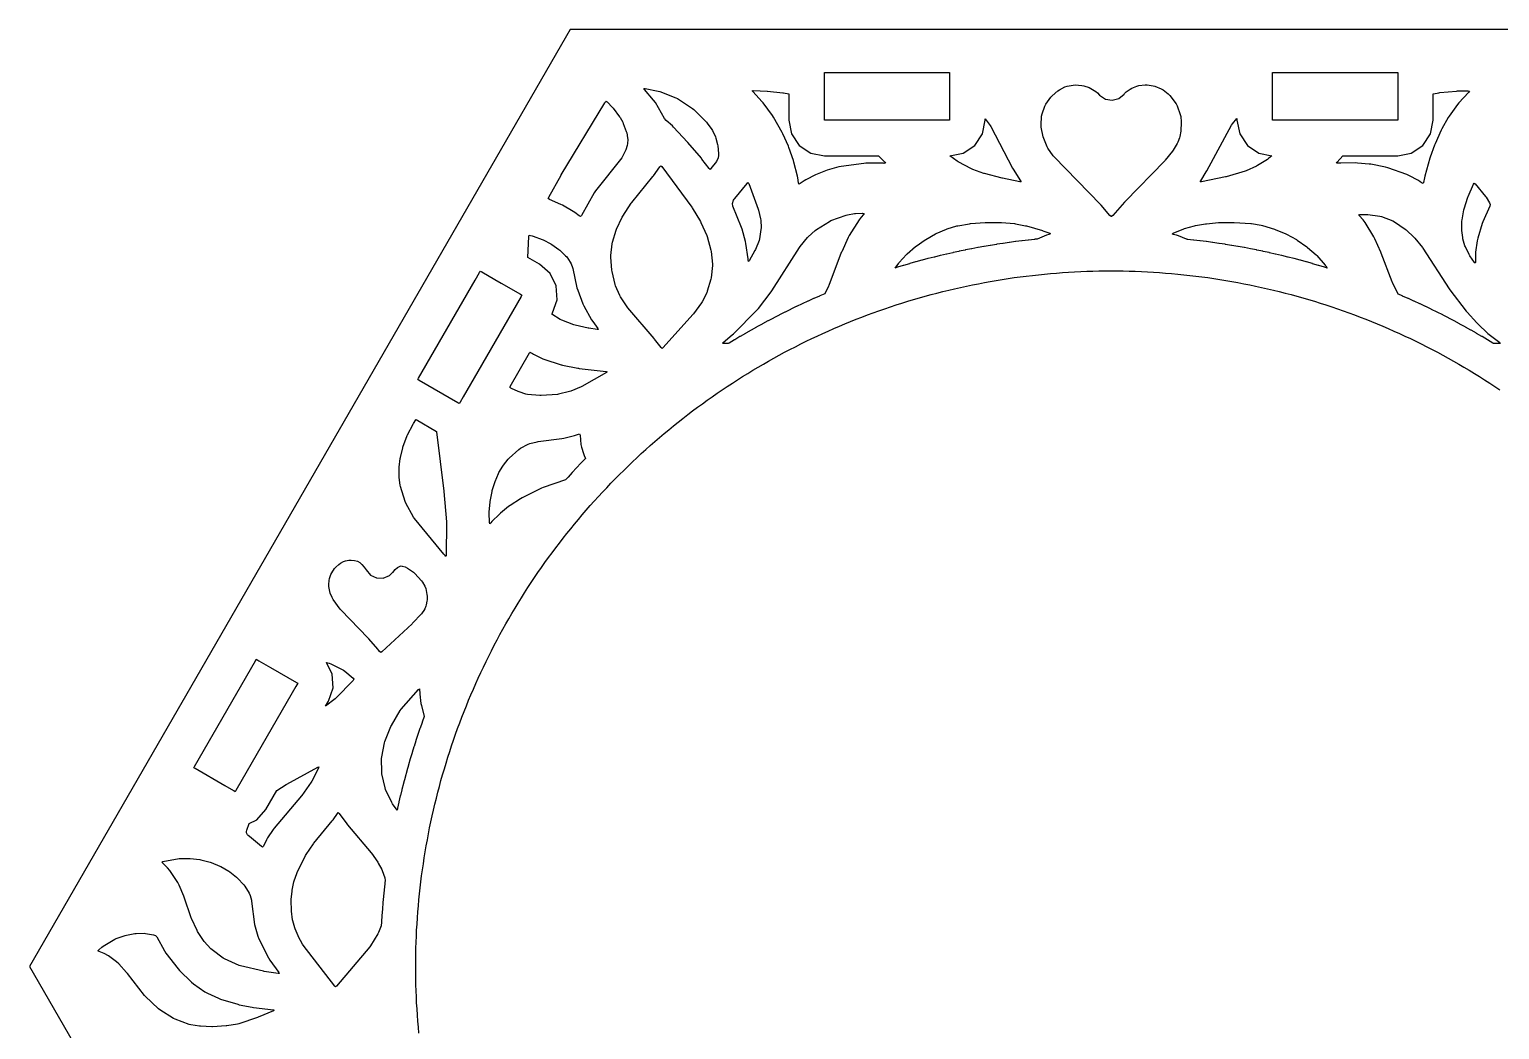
# Model space of a CAD drawing. Header units: millimetres. Extents: x 10 to 410, y 18 to 283.
# Drawn here: x 232 to 327.1, y 216.9 to 281.6 of the extents above; entities that cross this region are included whole.
import ezdxf

# ---------------------------------------------------------------- set-up
doc = ezdxf.new("R2010")
doc.units = ezdxf.units.MM
doc.layers.add('CUT', color=1, linetype='Continuous')

msp = doc.modelspace()

# ---------------------------------------------------------------- linework, layer by layer
at = {"layer": 'CUT'}
for points in [[(372, 221), (337, 281.6218), (267, 281.6218), (232, 221), (267, 160.3782), (337, 160.3782)], [(283.45, 278.8417), (283.5534, 278.8417), (291.4466, 278.8417), (291.55, 278.8417), (291.55, 278.7383), (291.55, 275.8451), (291.55, 275.7417), (291.4466, 275.7417), (283.5534, 275.7417), (283.45, 275.7417), (283.45, 275.8451), (283.45, 278.7383)], [(312.45, 275.7417), (312.45, 275.8451), (312.45, 278.7383), (312.45, 278.8417), (312.5534, 278.8417), (320.4466, 278.8417), (320.55, 278.8417), (320.55, 278.7383), (320.55, 275.8451), (320.55, 275.7417), (320.4466, 275.7417), (312.5534, 275.7417)], [(303.2275, 277.7608), (303.3441, 277.8249), (303.673, 277.9542), (303.807, 277.9873), (304.2107, 278.0317), (304.3435, 278.0294), (304.7168, 277.9749), (304.8429, 277.9399), (305.2524, 277.7688), (305.3661, 277.7034), (305.6974, 277.4529), (305.7974, 277.3535), (306.2079, 276.8166), (306.2849, 276.6746), (306.4809, 276.1242), (306.5089, 275.9982), (306.5431, 275.6377), (306.5446, 275.5584), (306.5192, 275.1098), (306.5112, 275.0439), (306.4457, 274.6905), (306.4228, 274.6066), (306.3224, 274.3308), (306.2809, 274.2431), (306.0208, 273.8041), (305.9777, 273.742), (305.5103, 273.1629), (305.4787, 273.1273), (302.9108, 270.4785), (302.8757, 270.4405), (302.1209, 269.5809), (302.0395, 269.5198), (302.0268, 269.5168), (302.0003, 269.5221), (301.9132, 269.5879), (301.3614, 270.2425), (301.3097, 270.2994), (298.3113, 273.3693), (298.2487, 273.4471), (297.9173, 273.9498), (297.8743, 274.0292), (297.6398, 274.5684), (297.6061, 274.6767), (297.4837, 275.3023), (297.4749, 275.4331), (297.5087, 276.0116), (297.5358, 276.1501), (297.7098, 276.6595), (297.7785, 276.7935), (298.0937, 277.2365), (298.1824, 277.3328), (298.5564, 277.6486), (298.6544, 277.7141), (299.013, 277.8987), (299.1549, 277.9475), (299.5487, 278.0221), (299.6785, 278.0303), (300.1027, 278.0039), (300.2405, 277.9764), (300.5828, 277.8585), (300.6957, 277.8036), (301.0196, 277.5949), (301.1141, 277.517), (301.2606, 277.3641), (301.6301, 277.115), (302.0697, 277.0416), (302.5001, 277.1572), (302.8438, 277.4409), (302.8738, 277.479), (302.9766, 277.578)], [(269.3312, 276.9865), (269.3937, 276.9401), (269.7403, 276.5716), (269.7794, 276.525), (270.1908, 275.9712), (270.2255, 275.918), (270.3974, 275.6161), (270.4323, 275.5418), (270.6286, 275.0217), (270.6539, 274.9304), (270.7113, 274.6146), (270.7191, 274.4958), (270.7065, 274.2354), (270.6853, 274.1114), (270.602, 273.8315), (270.5627, 273.7356), (270.3821, 273.395), (270.3305, 273.3159), (268.6371, 271.17), (268.5492, 271.0395), (267.7248, 269.5931), (267.6633, 269.5246), (267.5799, 269.5637), (267.2998, 269.7772), (267.1895, 269.8507), (266.5083, 270.2451), (266.3999, 270.2998), (265.6561, 270.6223), (265.5818, 270.6752), (265.6088, 270.7622), (266.4096, 272.1936), (266.4184, 272.2087), (269.2307, 276.8651), (269.2503, 276.8951), (269.276, 276.9317)], [(275.0091, 276.435), (275.8122, 275.6271), (275.8692, 275.559), (276.1599, 275.1456), (276.2034, 275.0716), (276.3952, 274.6734), (276.429, 274.5823), (276.5373, 274.1802), (276.5532, 274.0917), (276.5981, 273.6018), (276.5925, 273.4642), (276.5648, 273.3058), (276.4635, 273.0773), (276.1085, 272.6209), (276.0494, 272.5684), (275.9911, 272.6217), (275.5272, 273.2358), (275.4869, 273.2859), (274.6207, 274.2972), (274.5923, 274.329), (273.6857, 275.3044), (273.609, 275.379), (273.2104, 275.7285), (273.1033, 275.8587), (272.5079, 276.8836), (272.3973, 277.0394), (271.8049, 277.7309), (271.7713, 277.7918), (271.8408, 277.7935), (272.6961, 277.6374), (272.7953, 277.6089), (273.8416, 277.1933), (273.933, 277.1462), (274.9224, 276.5054)], [(287.3598, 273.0259), (287.3975, 272.9665), (287.3276, 272.9579), (287.2749, 272.9622), (287.1874, 272.9655), (286.1259, 272.9617), (285.9907, 272.9524), (284.5307, 272.7575), (284.3849, 272.7273), (283.63, 272.5146), (283.5273, 272.4799), (282.971, 272.259), (282.8764, 272.2159), (282.2492, 271.8918), (282.1434, 271.829), (281.8762, 271.6485), (281.8006, 271.6171), (281.7726, 271.6941), (281.7237, 272.024), (281.7037, 272.1245), (281.4748, 273.0414), (281.447, 273.1343), (281.1515, 273.9773), (281.1187, 274.0594), (280.7543, 274.8727), (280.7092, 274.9616), (280.1518, 275.9434), (280.0868, 276.0441), (279.4902, 276.8614), (279.4098, 276.9587), (278.8351, 277.5745), (278.7776, 277.6546), (278.8295, 277.6675), (279.7359, 277.6356), (279.7758, 277.6326), (280.7571, 277.5227), (280.8071, 277.5146), (281.1415, 277.4441), (281.15, 277.4401), (281.15, 275.7417), (281.3251, 274.8615), (281.8237, 274.1154), (282.5698, 273.6168), (283.45, 273.4417), (286.9595, 273.4417)], [(324.3648, 277.6374), (324.413, 277.6399), (325.1179, 277.6441), (325.1873, 277.6305), (325.1305, 277.5509), (324.4991, 276.8665), (324.4139, 276.7613), (323.8822, 276.0103), (323.8256, 275.9211), (323.4067, 275.1819), (323.3653, 275.1008), (322.9648, 274.2245), (322.9311, 274.1417), (322.6518, 273.3611), (322.6293, 273.2902), (322.3051, 272.1316), (322.2812, 272.0248), (322.2305, 271.7269), (322.2007, 271.6505), (322.126, 271.6844), (322.0134, 271.7665), (321.8922, 271.8427), (321.281, 272.1712), (321.134, 272.2363), (319.9142, 272.6677), (319.7648, 272.7084), (318.8028, 272.8958), (318.6954, 272.911), (317.9445, 272.978), (317.8454, 272.9821), (316.8639, 272.9768), (316.779, 272.9729), (316.6645, 272.963), (316.5943, 272.971), (316.6308, 273.0316), (317.0063, 273.4417), (320.55, 273.4417), (321.4302, 273.6168), (322.1763, 274.1154), (322.6749, 274.8615), (322.85, 275.7417), (322.85, 277.4458), (322.8597, 277.4502), (323.2223, 277.5226), (323.2739, 277.5303)], [(293.85, 275.831), (294.1691, 275.416), (294.2176, 275.3403), (295.6281, 272.6557), (295.6726, 272.5789), (296.1487, 271.8334), (296.1747, 271.7669), (296.1034, 271.7676), (294.9727, 272.0024), (294.9518, 272.0072), (293.8185, 272.2913), (293.7687, 272.3064), (293.0447, 272.5666), (292.9771, 272.5964), (292.1048, 273.057), (292.0403, 273.0973), (291.5648, 273.4446), (292.4302, 273.6168), (293.1763, 274.1154), (293.6749, 274.8615), (293.85, 275.7417)], [(310.15, 275.7417), (310.3251, 274.8615), (310.8237, 274.1154), (311.5698, 273.6168), (312.4015, 273.4513), (312.1863, 273.2629), (312.1174, 273.2119), (311.4748, 272.813), (311.4178, 272.7823), (310.7459, 272.4724), (310.6741, 272.4455), (309.4505, 272.0859), (309.4042, 272.0745), (307.8453, 271.7669), (307.7739, 271.7669), (307.7999, 271.8334), (308.1638, 272.4041), (308.2019, 272.4687), (309.804, 275.4275), (309.8601, 275.5109), (310.15, 275.8632)], [(275.4321, 269.1875), (275.4594, 269.1348), (275.8346, 268.2986), (275.8608, 268.2267), (276.1084, 267.3511), (276.1258, 267.258), (276.203, 266.443), (276.2026, 266.3402), (276.1218, 265.552), (276.1027, 265.4556), (275.8706, 264.6778), (275.8361, 264.5912), (275.538, 264.0018), (275.4946, 263.9307), (274.9767, 263.2161), (274.9426, 263.1738), (273.0249, 261.034), (272.9489, 260.9797), (272.8772, 261.0394), (272.4555, 261.585), (272.4221, 261.6261), (270.7249, 263.6073), (270.6816, 263.6656), (270.2545, 264.3322), (270.2163, 264.4036), (269.9394, 265.0316), (269.9098, 265.1189), (269.7045, 265.9611), (269.6912, 266.0446), (269.6249, 266.8984), (269.6265, 266.9965), (269.7108, 267.759), (269.73, 267.8529), (269.9653, 268.6321), (269.9957, 268.7098), (270.3709, 269.4812), (270.4039, 269.5393), (270.9501, 270.3727), (270.9819, 270.4162), (272.3513, 272.0989), (272.3947, 272.1562), (272.8082, 272.7422), (272.8658, 272.7978), (272.9248, 272.7436), (274.8692, 270.1319), (274.8997, 270.0861)], [(279.1698, 269.9945), (279.1898, 269.9282), (279.3182, 269.3721), (279.3312, 269.275), (279.3508, 268.7784), (279.3442, 268.6719), (279.2447, 268.0727), (279.2175, 267.972), (278.9941, 267.3855), (278.9574, 267.3086), (278.5706, 266.6434), (278.5325, 266.5996), (278.5176, 266.6888), (278.5117, 266.7871), (278.3711, 267.7696), (278.3423, 267.9058), (278.1213, 268.6897), (278.0849, 268.7967), (277.5262, 270.1854), (277.4972, 270.3524), (277.5664, 270.574), (277.6077, 270.6388), (277.6442, 270.6892), (278.4405, 271.6614), (278.5043, 271.7131), (278.5479, 271.6522)], [(326.0635, 269.1736), (326.0216, 269.0622), (325.7273, 268.1219), (325.6894, 267.9533), (325.585, 267.2048), (325.5749, 267.056), (325.5767, 266.5634), (325.5627, 266.4974), (325.5134, 266.5434), (325.2106, 266.9784), (325.1658, 267.0563), (324.933, 267.5553), (324.9054, 267.628), (324.7722, 268.0776), (324.7552, 268.1572), (324.6955, 268.6054), (324.6911, 268.6895), (324.706, 269.2183), (324.7146, 269.2992), (324.8353, 269.9482), (324.8519, 270.014), (325.0952, 270.765), (325.1129, 270.8117), (325.462, 271.6183), (325.5093, 271.6855), (325.573, 271.6334), (326.2394, 270.81), (326.276, 270.7588), (326.4944, 270.4107), (326.5309, 270.2993), (326.5107, 270.1837)], [(280.0395, 264.7149), (281.8457, 267.5212), (281.8797, 267.5681), (282.3605, 268.1599), (282.4091, 268.212), (282.848, 268.6228), (282.9308, 268.6861), (283.7697, 269.2039), (283.8678, 269.2512), (284.8584, 269.6067), (284.9504, 269.6306), (285.404, 269.7051), (285.4711, 269.7117), (285.8826, 269.7259), (285.9536, 269.7234), (286.022, 269.7029), (285.9822, 269.643), (285.8297, 269.4863), (285.6918, 269.3106), (285.0532, 268.2893), (284.9876, 268.1673), (284.5673, 267.2431), (284.5424, 267.1834), (283.7257, 265.0477), (283.7068, 265.0043), (283.4689, 264.5186), (283.1484, 264.3809), (283.1297, 264.3728), (282.7703, 264.2146), (282.7528, 264.2068), (282.3947, 264.0456), (282.3759, 264.037), (282.0193, 263.8726), (282.0007, 263.864), (281.6455, 263.6964), (281.6278, 263.6879), (281.2741, 263.5173), (281.256, 263.5085), (280.9038, 263.3348), (280.8862, 263.326), (280.5355, 263.1493), (280.5173, 263.14), (280.1682, 262.9602), (280.1501, 262.9508), (279.8026, 262.7679), (279.7854, 262.7588), (279.4395, 262.573), (279.4216, 262.5632), (279.0773, 262.3743), (279.0599, 262.3647), (278.7172, 262.1728), (278.6993, 262.1627), (278.3584, 261.9678), (278.3414, 261.958), (278.0022, 261.7602), (277.9848, 261.7499), (277.6473, 261.5491), (277.6302, 261.5388), (277.2945, 261.3351), (277.2777, 261.3248), (277.2314, 261.2962), (276.9219, 261.299), (276.8535, 261.3138), (276.8971, 261.3685), (277.4862, 261.8588), (277.5576, 261.924), (279.081, 263.4504), (279.1777, 263.5619), (279.9964, 264.653)], [(289.3848, 267.6043), (289.9633, 268.0115), (290.01, 268.0408), (290.6351, 268.3889), (290.6838, 268.4128), (291.3501, 268.6981), (291.4012, 268.717), (292.0143, 268.9071), (292.0839, 268.9235), (292.8493, 269.0504), (292.896, 269.056), (293.8452, 269.1268), (293.8827, 269.1282), (294.8618, 269.1311), (294.9042, 269.1295), (295.7602, 269.0627), (295.8213, 269.0543), (296.472, 268.9255), (296.5175, 268.9144), (297.5547, 268.6108), (297.5855, 268.6008), (298.0276, 268.4412), (298.0847, 268.4055), (298.0245, 268.3753), (297.9695, 268.3609), (297.828, 268.3132), (297.2166, 268.0571), (297.066, 268.042), (297.0455, 268.0398), (296.6552, 267.997), (296.6359, 267.9948), (296.2459, 267.9487), (296.2254, 267.9462), (295.8358, 267.8966), (295.8165, 267.894), (295.4274, 267.8411), (295.4068, 267.8383), (295.0182, 267.7819), (294.999, 267.779), (294.6108, 267.7193), (294.5907, 267.7161), (294.2032, 267.653), (294.1829, 267.6496), (293.7958, 267.583), (293.7769, 267.5797), (293.3905, 267.5099), (293.3701, 267.5061), (292.9843, 267.4328), (292.965, 267.429), (292.5798, 267.3524), (292.5598, 267.3484), (292.1754, 267.2684), (292.1562, 267.2643), (291.7724, 267.181), (291.753, 267.1767), (291.37, 267.0901), (291.3495, 267.0853), (290.9673, 266.9952), (290.9486, 266.9908), (290.5671, 266.8975), (290.5471, 266.8925), (290.1665, 266.7958), (290.1478, 266.7909), (289.768, 266.691), (289.748, 266.6857), (289.3692, 266.5824), (289.35, 266.5771), (288.972, 266.4705), (288.9526, 266.4649), (288.5756, 266.355), (288.5563, 266.3493), (288.1803, 266.2361), (288.1616, 266.2304), (288.0186, 266.186), (288.262, 266.5104), (288.2958, 266.551), (288.772, 267.068), (288.8124, 267.1073), (289.3412, 267.5701)], [(308.1697, 269.0542), (308.9445, 269.1214), (308.9869, 269.1234), (309.939, 269.1288), (309.9688, 269.1281), (311.0397, 269.0733), (311.0987, 269.0669), (311.7199, 268.9638), (311.7922, 268.9464), (312.5694, 268.7005), (312.6139, 268.6842), (313.3168, 268.3897), (313.3647, 268.3667), (313.9981, 268.0223), (314.0477, 267.9916), (314.6633, 267.562), (314.7128, 267.5229), (315.2655, 267.0286), (315.3066, 266.9876), (315.8577, 266.3724), (315.8965, 266.3234), (315.996, 266.1815), (315.8384, 266.2304), (315.8197, 266.2361), (315.4437, 266.3493), (315.4244, 266.355), (315.0474, 266.4649), (315.028, 266.4705), (314.65, 266.5771), (314.6308, 266.5824), (314.252, 266.6857), (314.232, 266.691), (313.8522, 266.7909), (313.8335, 266.7958), (313.4529, 266.8925), (313.4329, 266.8975), (313.0514, 266.9908), (313.0327, 266.9952), (312.6505, 267.0853), (312.63, 267.0901), (312.247, 267.1767), (312.2276, 267.181), (311.8438, 267.2643), (311.8246, 267.2684), (311.4402, 267.3484), (311.4202, 267.3524), (311.035, 267.429), (311.0157, 267.4328), (310.6299, 267.5061), (310.6095, 267.5099), (310.2231, 267.5797), (310.2042, 267.583), (309.8171, 267.6496), (309.7968, 267.653), (309.4093, 267.7161), (309.3892, 267.7193), (309.001, 267.779), (308.9818, 267.7819), (308.5932, 267.8383), (308.5726, 267.8411), (308.1835, 267.894), (308.1642, 267.8966), (307.7746, 267.9462), (307.7541, 267.9487), (307.3641, 267.9948), (307.3448, 267.997), (306.9545, 268.0398), (306.934, 268.042), (306.8739, 268.048), (306.3544, 268.2643), (306.2303, 268.3071), (306.0218, 268.3647), (305.9604, 268.3963), (306.0175, 268.4352), (306.7004, 268.7167), (306.7603, 268.7372), (307.409, 268.9169), (307.4559, 268.9276), (308.1218, 269.0478)], [(265.0173, 266.4274), (264.2581, 266.8658), (264.3248, 268.2276), (264.3423, 268.3033), (264.4198, 268.2977), (264.5423, 268.2663), (264.5959, 268.2495), (265.1839, 268.0296), (265.2388, 268.0054), (265.7463, 267.7462), (265.8053, 267.711), (266.2653, 267.3939), (266.332, 267.3394), (266.7008, 266.9832), (266.7705, 266.9002), (267.0028, 266.5574), (267.0572, 266.4537), (267.1465, 266.2241), (267.1704, 266.1445), (267.4363, 264.911), (267.482, 264.7573), (267.8222, 263.8677), (267.8846, 263.7336), (268.3866, 262.8281), (268.4558, 262.7196), (268.7792, 262.2749), (268.809, 262.2103), (268.7378, 262.2074), (268.1961, 262.2926), (268.1608, 262.2994), (267.3105, 262.4935), (267.2418, 262.5142), (266.4539, 262.8121), (266.3574, 262.8605), (265.8139, 263.2073), (265.8592, 263.2856), (266.1476, 264.1354), (266.0889, 265.0309), (265.692, 265.8357)], [(260.0636, 257.8474), (259.869, 257.5104), (259.8173, 257.4208), (259.7277, 257.4725), (257.2223, 258.9191), (257.1327, 258.9708), (257.1844, 259.0604), (259.8062, 263.6014), (260.8483, 265.4064), (261.131, 265.896), (261.1827, 265.9856), (261.2723, 265.9339), (262.1108, 265.4497), (262.5215, 265.2126), (263.7777, 264.4873), (263.8673, 264.4356), (263.8156, 264.346), (261.0178, 259.5002)], [(264.614, 260.6235), (264.6205, 260.6198), (264.6731, 260.5923), (265.2282, 260.3215), (265.2921, 260.2929), (265.3002, 260.2896), (265.3659, 260.2653), (266.3591, 259.9356), (266.4242, 259.9163), (266.4325, 259.9142), (266.4987, 259.8991), (267.4941, 259.7065), (267.5316, 259.6999), (267.5364, 259.6992), (267.5741, 259.694), (269.3247, 259.4852), (269.3893, 259.4633), (269.338, 259.4183), (267.7493, 258.5296), (267.7016, 258.506), (267.0329, 258.2164), (266.9429, 258.1868), (266.2467, 258.0255), (266.169, 258.0136), (265.1173, 257.9319), (265.026, 257.9328), (264.2358, 258.0097), (264.1335, 258.0301), (263.6907, 258.1654), (263.6242, 258.1908), (263.2038, 258.3847), (263.1478, 258.4157), (263.0892, 258.4722), (263.1028, 258.5114), (264.3673, 260.7017), (264.3988, 260.7372), (264.4823, 260.7053), (264.5631, 260.6539)], [(258.9843, 249.7649), (258.986, 249.7175), (258.9667, 247.5882), (258.9508, 247.5333), (258.8981, 247.58), (258.8529, 247.6404), (258.8217, 247.68), (256.924, 249.9737), (256.8673, 250.0575), (256.3653, 250.9817), (256.327, 251.0712), (256.0107, 252.0538), (255.99, 252.1454), (255.9239, 252.6438), (255.9193, 252.7147), (255.9212, 253.2435), (255.9253, 253.3069), (255.9951, 253.8636), (256.006, 253.923), (256.1584, 254.5456), (256.1767, 254.605), (256.4545, 255.3462), (256.4787, 255.401), (256.8292, 256.0863), (256.8549, 256.1309), (257.0059, 256.3661), (257.0195, 256.3803), (258.344, 255.6156), (258.3528, 255.5916), (258.823, 251.7422), (258.8251, 251.7211)], [(261.9516, 251.7824), (262.1111, 252.31), (262.1322, 252.3674), (262.3599, 252.8911), (262.3898, 252.9495), (262.6374, 253.3669), (262.6768, 253.4242), (262.9906, 253.8219), (263.0507, 253.8861), (263.676, 254.4508), (263.7809, 254.5244), (264.2713, 254.7853), (264.3962, 254.8325), (264.8622, 254.9431), (264.9167, 254.953), (266.4663, 255.1514), (266.5863, 255.1739), (267.2789, 255.3461), (267.4085, 255.3874), (267.5326, 255.436), (267.6104, 255.451), (267.6329, 255.3751), (267.6961, 254.7784), (267.7334, 254.5911), (267.8507, 254.1945), (267.8983, 254.0653), (267.986, 253.8684), (267.9821, 253.8644), (267.9683, 253.8501), (267.6968, 253.5665), (267.6828, 253.5518), (267.4137, 253.2657), (267.4004, 253.2515), (267.1338, 252.9632), (267.1198, 252.9479), (266.8558, 252.6572), (266.8425, 252.6424), (266.7021, 252.4851), (265.2582, 251.9807), (265.1461, 251.9341), (263.8988, 251.3289), (263.7818, 251.2625), (263.1026, 250.8175), (263.0149, 250.7534), (262.4853, 250.3221), (262.4122, 250.2566), (261.9258, 249.7783), (261.8619, 249.7096), (261.8449, 249.6895), (261.7894, 249.6459), (261.7729, 249.7146), (261.7509, 250.3467), (261.7527, 250.4123), (261.8089, 251.0325), (261.8159, 251.0828), (261.9383, 251.7282)], [(251.4399, 245.2559), (251.3835, 245.5911), (251.378, 245.7209), (251.3988, 245.9725), (251.4256, 246.1), (251.5122, 246.3512), (251.5681, 246.4657), (251.7463, 246.7399), (251.829, 246.8382), (252.0169, 247.0127), (252.1262, 247.0907), (252.3186, 247.1935), (252.4585, 247.2443), (252.6682, 247.2879), (252.8275, 247.2961), (253.0336, 247.275), (253.2353, 247.2111), (253.384, 247.1275), (253.5221, 247.0149), (253.6728, 246.8415), (253.7391, 246.7451), (253.7841, 246.661), (254.0677, 246.3255), (254.4638, 246.1355), (254.903, 246.1241), (255.3084, 246.2934), (255.509, 246.5072), (255.5229, 246.4956), (255.6798, 246.6825), (255.8172, 246.802), (255.9836, 246.8984), (256.0542, 246.9113), (256.1318, 246.9012), (256.3123, 246.8487), (256.4659, 246.775), (256.8543, 246.5027), (256.9371, 246.4305), (257.3752, 245.9595), (257.4497, 245.8568), (257.5919, 245.6002), (257.6464, 245.4532), (257.7251, 245.0738), (257.7359, 244.9602), (257.7327, 244.7259), (257.7239, 244.6375), (257.6788, 244.3942), (257.6521, 244.3003), (257.5914, 244.1438), (257.5337, 244.0352), (257.419, 243.8695), (257.3695, 243.8083), (256.7963, 243.2004), (256.7717, 243.176), (254.8129, 241.356), (254.7338, 241.3091), (254.6658, 241.3709), (254.6184, 241.4372), (254.5541, 241.5183), (253.9608, 242.1957), (253.9285, 242.2309), (252.1597, 244.0736), (252.1168, 244.1244), (251.6528, 244.7502), (251.5902, 244.8604), (251.473, 245.1412)], [(247.6018, 240.3403), (249.2777, 239.3726), (249.3673, 239.3209), (249.3156, 239.2313), (249.246, 239.1107), (247.7166, 236.4619), (245.369, 232.3957), (245.3173, 232.3061), (245.2277, 232.3578), (244.6681, 232.6809), (244.6445, 232.6945), (242.7223, 233.8044), (242.6327, 233.8561), (242.6844, 233.9457), (246.631, 240.7813), (246.6827, 240.8709), (246.7723, 240.8192), (246.8556, 240.7711)], [(251.3948, 240.6189), (251.5072, 240.5768), (252.3174, 240.1622), (252.4148, 240.0978), (252.9503, 239.6499), (253.0064, 239.5788), (252.9573, 239.5026), (251.8367, 238.3664), (251.7844, 238.3201), (251.1711, 237.8452), (251.3592, 238.1709), (251.6476, 239.0207), (251.5889, 239.9162), (251.2212, 240.6619)], [(254.8052, 233.5605), (254.7925, 234.4454), (254.8022, 234.5535), (254.9792, 235.4582), (255.007, 235.5524), (255.3955, 236.5226), (255.4305, 236.5937), (256.0035, 237.5669), (256.0626, 237.6483), (257.1793, 238.9098), (257.2358, 238.9525), (257.252, 238.8835), (257.2571, 238.7222), (257.2647, 238.6249), (257.3403, 238.021), (257.3663, 237.8859), (257.5519, 237.1759), (257.5491, 237.1681), (257.4164, 236.7985), (257.4096, 236.7793), (257.2802, 236.4086), (257.2739, 236.3902), (257.1476, 236.0183), (257.141, 235.9986), (257.0181, 235.6257), (257.0121, 235.6074), (256.8923, 235.2334), (256.886, 235.2135), (256.7696, 234.8384), (256.7639, 234.8197), (256.6507, 234.4437), (256.645, 234.4244), (256.5351, 234.0474), (256.5295, 234.028), (256.4229, 233.65), (256.4176, 233.6308), (256.3143, 233.252), (256.309, 233.232), (256.2091, 232.8522), (256.2042, 232.8335), (256.1075, 232.4529), (256.1025, 232.4329), (256.0092, 232.0514), (256.0048, 232.0327), (255.9147, 231.6505), (255.9099, 231.63), (255.8233, 231.247), (255.819, 231.2276), (255.7934, 231.1096), (255.5001, 231.5177), (255.4512, 231.6011), (255.0554, 232.4453), (255.0185, 232.5535), (254.8177, 233.4541)], [(248.6558, 232.785), (250.6565, 233.8863), (250.7213, 233.9058), (250.7047, 233.8402), (250.2861, 232.991), (250.2411, 232.9162), (249.6297, 232.0686), (249.6056, 232.0376), (247.8507, 229.9533), (247.7801, 229.8593), (247.4166, 229.3137), (247.3496, 229.1977), (247.142, 228.7789), (247.0952, 228.7161), (247.0268, 228.7542), (246.2344, 229.406), (246.1646, 229.4754), (246.1226, 229.5258), (246.0599, 229.6488), (246.0553, 229.7221), (246.0789, 229.8197), (246.2328, 230.2424), (246.7174, 230.4814), (247.3092, 231.1561), (248.0134, 232.3758), (248.6263, 232.7675)], [(254.1144, 228.3601), (254.1432, 228.3227), (254.5429, 227.7512), (254.5795, 227.6904), (254.7978, 227.2657), (254.8237, 227.2067), (254.9939, 226.7433), (255.0122, 226.6823), (255.0326, 226.5955), (255.0052, 226.3641), (255.003, 226.3448), (254.9602, 225.9545), (254.958, 225.934), (254.9187, 225.5433), (254.9169, 225.5239), (254.8809, 225.1328), (254.8791, 225.1124), (254.8466, 224.7211), (254.845, 224.7011), (254.8159, 224.3094), (254.8145, 224.2895), (254.7888, 223.8977), (254.7876, 223.8772), (254.7742, 223.6403), (254.5937, 223.191), (254.555, 223.1138), (254.0822, 222.3373), (254.0343, 222.271), (251.8748, 219.7234), (251.8146, 219.6738), (251.757, 219.7263), (249.7182, 222.3902), (249.6779, 222.4512), (249.4099, 222.9262), (249.3829, 222.9812), (249.192, 223.4367), (249.1698, 223.5013), (249.0453, 223.957), (249.0316, 224.0241), (248.9571, 224.5688), (248.9524, 224.6295), (248.9395, 225.2771), (248.9419, 225.3382), (248.9945, 225.8791), (249.004, 225.94), (249.1221, 226.4827), (249.1373, 226.5378), (249.2981, 227.0177), (249.3269, 227.087), (249.8761, 228.1774), (249.9111, 228.2368), (250.3885, 228.9374), (250.4161, 228.9743), (251.5989, 230.4189), (251.6503, 230.4871), (251.9352, 230.8993), (251.9926, 230.9555), (252.0515, 230.9009), (252.5478, 230.2233), (252.5919, 230.1672)], [(243.1005, 227.902), (243.7013, 227.7488), (243.7681, 227.7269), (244.3329, 227.4989), (244.3982, 227.4671), (244.9086, 227.1734), (244.9721, 227.1304), (245.4122, 226.7826), (245.4755, 226.7234), (245.8738, 226.2842), (245.9318, 226.207), (246.2231, 225.7339), (246.2834, 225.5933), (246.3654, 225.2826), (246.3782, 225.2177), (246.5767, 223.7206), (246.6064, 223.5762), (246.7756, 222.9702), (246.848, 222.7827), (247.4627, 221.5548), (247.5545, 221.4045), (248.14, 220.6048), (248.1701, 220.5403), (248.0989, 220.5376), (247.1832, 220.6845), (247.1448, 220.6921), (245.6655, 221.0441), (245.5754, 221.0744), (244.6362, 221.4888), (244.5376, 221.5458), (243.8235, 222.0703), (243.7464, 222.1397), (243.3197, 222.6083), (243.2685, 222.6743), (242.8851, 223.2608), (242.8487, 223.3261), (242.4868, 224.1022), (242.4653, 224.1558), (242.0161, 225.483), (241.9921, 225.5468), (241.7008, 226.2527), (241.6026, 226.4365), (241.0801, 227.2168), (240.9371, 227.3877), (240.6158, 227.6981), (240.574, 227.7566), (240.6412, 227.7823), (241.6934, 227.9761), (241.7819, 227.9847), (242.3401, 227.9916), (242.4078, 227.9881), (243.0323, 227.9146)], [(238.2859, 223.0321), (238.8226, 223.1305), (238.9106, 223.1391), (239.425, 223.1455), (239.519, 223.1382), (240.026, 223.0524), (240.1654, 223.0051), (240.2099, 222.9722), (240.2548, 222.9115), (240.7353, 222.0097), (240.8327, 221.8594), (241.6202, 220.8452), (241.7201, 220.734), (242.493, 219.9874), (242.6167, 219.885), (243.3485, 219.3682), (243.5165, 219.2714), (244.2368, 218.9411), (244.3691, 218.8909), (245.478, 218.5537), (245.583, 218.5277), (246.4246, 218.364), (246.4937, 218.3529), (247.7896, 218.1896), (247.8454, 218.1715), (247.7965, 218.1392), (246.8036, 217.7228), (246.7717, 217.7106), (245.5567, 217.2917), (245.4678, 217.2695), (244.7806, 217.1607), (244.7295, 217.1551), (243.8588, 217.1036), (243.8096, 217.103), (243.0671, 217.1287), (243.0007, 217.1353), (242.4417, 217.2266), (242.3469, 217.2514), (241.4289, 217.5856), (241.3295, 217.6342), (240.435, 218.1962), (240.3531, 218.2598), (239.498, 219.071), (239.4448, 219.1297), (238.3403, 220.5518), (238.2873, 220.6148), (237.7785, 221.1732), (237.6343, 221.3046), (237.1207, 221.6917), (236.8373, 221.8437), (236.504, 221.961), (236.4336, 222.0038), (236.4826, 222.07), (236.6955, 222.2587), (236.7787, 222.319), (237.5349, 222.7608), (237.6225, 222.8017), (238.2036, 223.01)]]:
    msp.add_lwpolyline(points, close=True, dxfattribs=at)
for points in [[(327.2016, 261.3199), (327.1344, 261.3055), (326.7561, 261.304), (326.7223, 261.3248), (326.7055, 261.3351), (326.3698, 261.5388), (326.3527, 261.5491), (326.0152, 261.7499), (325.9978, 261.7602), (325.6586, 261.958), (325.6416, 261.9678), (325.3007, 262.1627), (325.2828, 262.1728), (324.9401, 262.3647), (324.9227, 262.3743), (324.5784, 262.5632), (324.5605, 262.573), (324.2146, 262.7588), (324.1974, 262.7679), (323.8499, 262.9508), (323.8318, 262.9602), (323.4827, 263.14), (323.4645, 263.1493), (323.1138, 263.326), (323.0962, 263.3348), (322.744, 263.5085), (322.7259, 263.5173), (322.3722, 263.6879), (322.3545, 263.6964), (321.9993, 263.864), (321.9807, 263.8726), (321.6241, 264.037), (321.6053, 264.0456), (321.2472, 264.2068), (321.2297, 264.2146), (320.8703, 264.3728), (320.8516, 264.3809), (320.5823, 264.4966), (320.2121, 265.2534), (320.1931, 265.2972), (319.4868, 267.1521), (319.4648, 267.2055), (319.0795, 268.0711), (319.0155, 268.1927), (318.4354, 269.1394), (318.3176, 269.2965), (318.065, 269.5748), (318.0278, 269.6361), (318.098, 269.6509), (318.5322, 269.6584), (318.6161, 269.6531), (319.3969, 269.5405), (319.5083, 269.5116), (320.2305, 269.2368), (320.3373, 269.1814), (321.0369, 268.7089), (321.1076, 268.6516), (321.6188, 268.1581), (321.6598, 268.1137), (322.1484, 267.5191), (322.1837, 267.4707), (323.8786, 264.8468), (323.9248, 264.7809), (324.9768, 263.3974), (325.0387, 263.3233), (325.6719, 262.6329), (325.7275, 262.5766), (326.3891, 261.9562), (326.4764, 261.8829), (327.1563, 261.3717)], [(257.2072, 216.6869), (257.1712, 217.078), (257.1387, 217.4693), (257.1096, 217.861), (257.0839, 218.2528), (257.0617, 218.6449), (257.0428, 219.0371), (257.0274, 219.4295), (257.0154, 219.822), (257.0069, 220.2146), (257.0017, 220.6073), (257, 221), (257.0017, 221.3927), (257.0069, 221.7854), (257.0154, 222.178), (257.0274, 222.5705), (257.0428, 222.9629), (257.0617, 223.3551), (257.0839, 223.7472), (257.1096, 224.139), (257.1387, 224.5307), (257.1712, 224.922), (257.2072, 225.3131), (257.2465, 225.7038), (257.2893, 226.0941), (257.3354, 226.4841), (257.385, 226.8737), (257.4379, 227.2628), (257.4943, 227.6514), (257.554, 228.0396), (257.6171, 228.4271), (257.6837, 228.8142), (257.7535, 229.2006), (257.8268, 229.5864), (257.9034, 229.9716), (257.9834, 230.356), (258.0667, 230.7398), (258.1533, 231.1228), (258.2434, 231.505), (258.3367, 231.8865), (258.4334, 232.2671), (258.5333, 232.6469), (258.6366, 233.0257), (258.7432, 233.4037), (258.8531, 233.7807), (258.9663, 234.1567), (259.0827, 234.5318), (259.2025, 234.9058), (259.3254, 235.2787), (259.4517, 235.6506), (259.5811, 236.0213), (259.7138, 236.3909), (259.8498, 236.7593), (259.9889, 237.1266), (260.1312, 237.4926), (260.2767, 237.8573), (260.4254, 238.2208), (260.5773, 238.5829), (260.7323, 238.9437), (260.8905, 239.3031), (261.0517, 239.6612), (261.2161, 240.0178), (261.3837, 240.373), (261.5543, 240.7267), (261.728, 241.0789), (261.9047, 241.4296), (262.0845, 241.7787), (262.2674, 242.1262), (262.4532, 242.4721), (262.6421, 242.8164), (262.834, 243.1591), (263.0289, 243.5), (263.2267, 243.8392), (263.4275, 244.1767), (263.6312, 244.5124), (263.8378, 244.8464), (264.0474, 245.1785), (264.2598, 245.5088), (264.4751, 245.8372), (264.6933, 246.1637), (264.9143, 246.4883), (265.1382, 246.8109), (265.3648, 247.1316), (265.5942, 247.4503), (265.8264, 247.767), (266.0614, 248.0817), (266.2991, 248.3943), (266.5395, 248.7048), (266.7826, 249.0132), (267.0284, 249.3194), (267.2769, 249.6235), (267.528, 249.9254), (267.7817, 250.2252), (268.0381, 250.5227), (268.297, 250.8179), (268.5585, 251.1109), (268.8225, 251.4016), (269.0891, 251.6899), (269.3582, 251.976), (269.6297, 252.2596), (269.9037, 252.5409), (270.1802, 252.8198), (270.4591, 253.0963), (270.7404, 253.3703), (271.024, 253.6418), (271.3101, 253.9109), (271.5984, 254.1775), (271.8891, 254.4415), (272.1821, 254.703), (272.4773, 254.9619), (272.7748, 255.2183), (273.0746, 255.472), (273.3765, 255.7231), (273.6806, 255.9716), (273.9868, 256.2174), (274.2952, 256.4605), (274.6057, 256.7009), (274.9183, 256.9386), (275.233, 257.1736), (275.5497, 257.4058), (275.8684, 257.6352), (276.1891, 257.8618), (276.5117, 258.0857), (276.8363, 258.3067), (277.1628, 258.5249), (277.4912, 258.7402), (277.8215, 258.9526), (278.1536, 259.1622), (278.4876, 259.3688), (278.8233, 259.5725), (279.1608, 259.7733), (279.5, 259.9711), (279.8409, 260.166), (280.1836, 260.3579), (280.5279, 260.5468), (280.8738, 260.7326), (281.2213, 260.9155), (281.5704, 261.0953), (281.9211, 261.272), (282.2733, 261.4457), (282.627, 261.6163), (282.9822, 261.7839), (283.3388, 261.9483), (283.6969, 262.1095), (284.0563, 262.2677), (284.4171, 262.4227), (284.7792, 262.5746), (285.1427, 262.7233), (285.5074, 262.8688), (285.8734, 263.0111), (286.2407, 263.1502), (286.6091, 263.2862), (286.9787, 263.4189), (287.3494, 263.5483), (287.7213, 263.6746), (288.0942, 263.7975), (288.4682, 263.9173), (288.8433, 264.0337), (289.2193, 264.1469), (289.5963, 264.2568), (289.9743, 264.3634), (290.3531, 264.4667), (290.7329, 264.5666), (291.1135, 264.6633), (291.495, 264.7566), (291.8772, 264.8467), (292.2602, 264.9333), (292.644, 265.0166), (293.0284, 265.0966), (293.4136, 265.1732), (293.7994, 265.2465), (294.1858, 265.3163), (294.5729, 265.3829), (294.9604, 265.446), (295.3486, 265.5057), (295.7372, 265.5621), (296.1263, 265.615), (296.5159, 265.6646), (296.9059, 265.7107), (297.2962, 265.7535), (297.6869, 265.7928), (298.078, 265.8288), (298.4693, 265.8613), (298.861, 265.8904), (299.2528, 265.9161), (299.6449, 265.9383), (300.0371, 265.9572), (300.4295, 265.9726), (300.822, 265.9846), (301.2146, 265.9931), (301.6073, 265.9983), (302, 266), (302.3927, 265.9983), (302.7854, 265.9931), (303.178, 265.9846), (303.5705, 265.9726), (303.9629, 265.9572), (304.3551, 265.9383), (304.7472, 265.9161), (305.139, 265.8904), (305.5307, 265.8613), (305.922, 265.8288), (306.3131, 265.7928), (306.7038, 265.7535), (307.0941, 265.7107), (307.4841, 265.6646), (307.8737, 265.615), (308.2628, 265.5621), (308.6514, 265.5057), (309.0396, 265.446), (309.4271, 265.3829), (309.8142, 265.3163), (310.2006, 265.2465), (310.5864, 265.1732), (310.9716, 265.0966), (311.356, 265.0166), (311.7398, 264.9333), (312.1228, 264.8467), (312.505, 264.7566), (312.8865, 264.6633), (313.2671, 264.5666), (313.6469, 264.4667), (314.0257, 264.3634), (314.4037, 264.2568), (314.7807, 264.1469), (315.1567, 264.0337), (315.5318, 263.9173), (315.9058, 263.7975), (316.2787, 263.6746), (316.6506, 263.5483), (317.0213, 263.4189), (317.3909, 263.2862), (317.7593, 263.1502), (318.1266, 263.0111), (318.4926, 262.8688), (318.8573, 262.7233), (319.2208, 262.5746), (319.5829, 262.4227), (319.9437, 262.2677), (320.3031, 262.1095), (320.6612, 261.9483), (321.0178, 261.7839), (321.373, 261.6163), (321.7267, 261.4457), (322.0789, 261.272), (322.4296, 261.0953), (322.7787, 260.9155), (323.1262, 260.7326), (323.4721, 260.5468), (323.8164, 260.3579), (324.1591, 260.166), (324.5, 259.9711), (324.8392, 259.7733), (325.1767, 259.5725), (325.5124, 259.3688), (325.8464, 259.1622), (326.1785, 258.9526), (326.5088, 258.7402), (326.8372, 258.5249), (327.1637, 258.3067)]]:
    msp.add_lwpolyline(points, dxfattribs=at)

doc.saveas('drawing.dxf')
